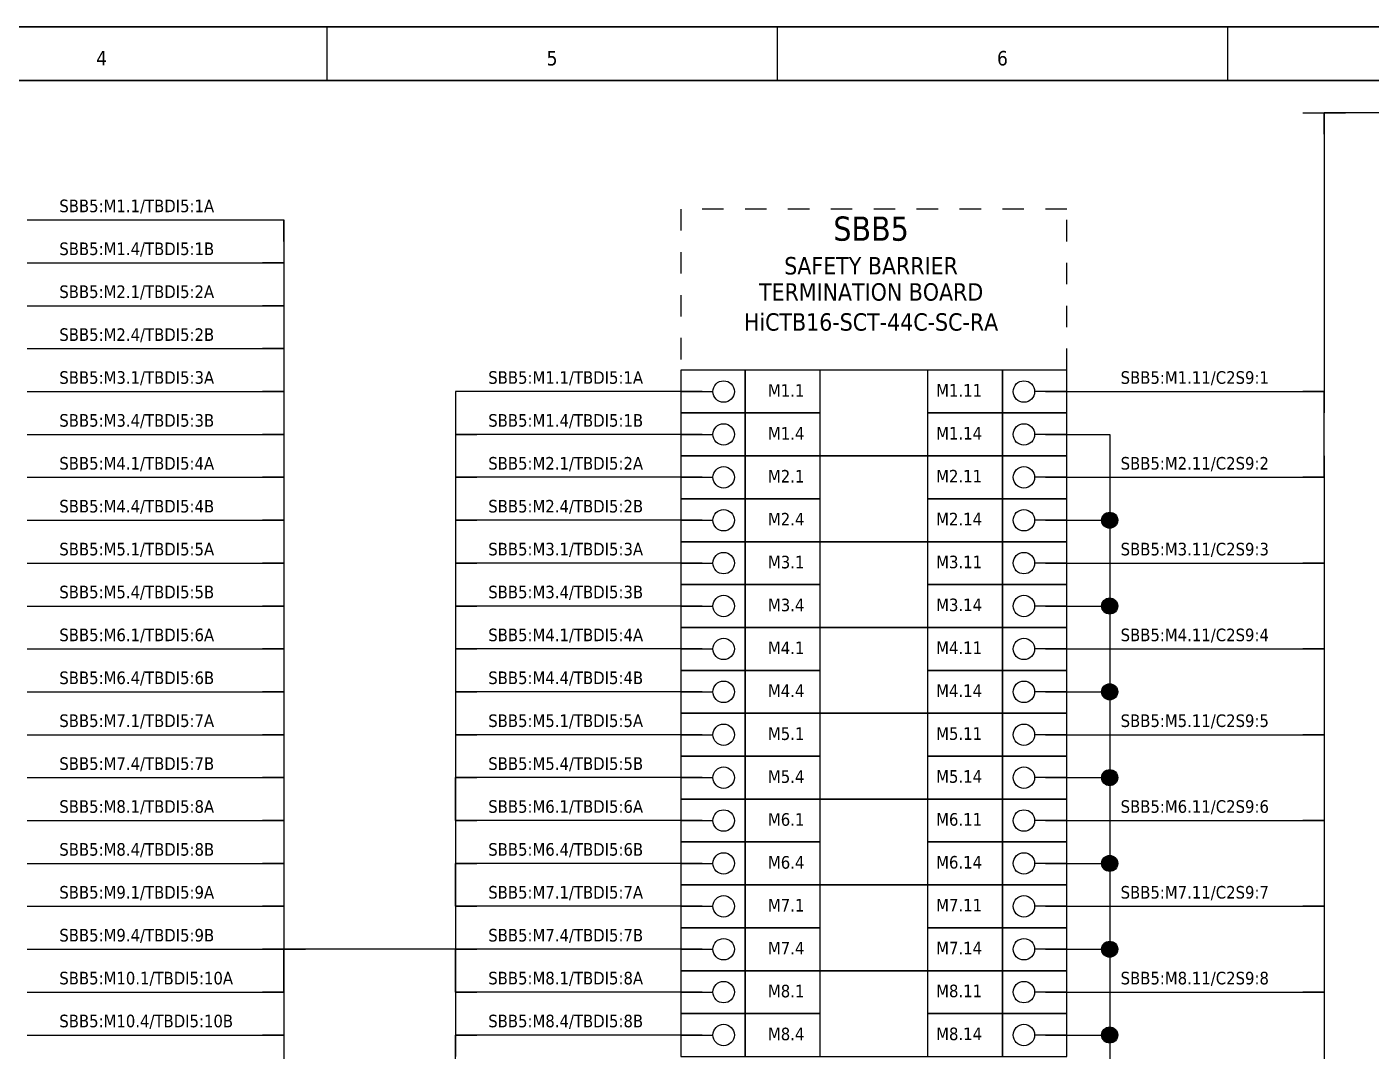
# Model space of a CAD drawing. Header units: millimetres. Extents: x 0 to 1792788, y -13 to 262234.
# Drawn here: x 182 to 307.4, y 201.5 to 297 of the extents above; entities that cross this region are included whole.
import ezdxf
from ezdxf.enums import TextEntityAlignment as Align

# ---------------------------------------------------------------- set-up
doc = ezdxf.new("R2010")
doc.units = ezdxf.units.MM
doc.linetypes.add('EPL_DASH', pattern=[1, 0.5, -0.5])
for name, color, linetype, lineweight in [('EPLAN201', 7, 'Continuous', 35), ('EPLAN300', 5, 'Continuous', 25), ('EPLAN303', 6, 'Continuous', 25), ('EPLAN306', 6, 'EPL_DASH', 25), ('EPLAN311', 7, 'Continuous', 25), ('EPLAN317', 7, 'Continuous', 25), ('EPLAN400', 5, 'Continuous', 35), ('EPLAN405', 7, 'Continuous', 25), ('EPLAN421', 5, 'Continuous', 35), ('EPLAN429', 251, 'Continuous', 35), ('EPLAN440', 73, 'Continuous', 35), ('EPLAN441', 73, 'Continuous', 35), ('EPLAN451', 7, 'Continuous', 35), ('EPLAN452', 7, 'Continuous', 35), ('EPLAN453', 7, 'Continuous', 35), ('EPLAN500', 7, 'Continuous', 35), ('EPLAN501', 7, 'Continuous', 35), ('EPLAN502', 7, 'Continuous', 35), ('EPLAN503', 7, 'Continuous', 35), ('EPLAN504', 7, 'Continuous', 35)]:
    doc.layers.add(name, color=color, linetype=linetype, lineweight=lineweight)
doc.styles.add('Tahoma', font='')
doc.styles.get('Tahoma').set_extended_font_data('Tahoma')

# ---------------------------------------------------------------- blocks, each defined once
blk = doc.blocks.new('EPLFRAME')
at = {"layer": 'EPLAN201', "linetype": 'Continuous', "lineweight": 25, "ltscale": 4}
for p, q in [((210, 297), (210, 292)), ((252, 297), (252, 292)), ((294, 297), (294, 292))]:
    blk.add_line(p, q, dxfattribs=at)
at = {"layer": 'EPLAN201', "linetype": 'Continuous', "lineweight": 35, "ltscale": 4}
blk.add_line((0, 292), (420, 292), dxfattribs=at)
blk.add_lwpolyline([(0, 0), (420, 0), (420, 297), (0, 297)], close=True, dxfattribs=at)
at = {"layer": 'EPLAN451', "color": 7, "style": 'Tahoma'}
for tag, p, height in [('14_10014', (101, 12), 2.26), ('14_10015', (185, 12), 2.26), ('14_10011', (101, 5), 2.26), ('14_10013', (332, 5), 1.63), ('14_10151', (73, 1), 1.63), ('14_10300', (415, 1), 1.63)]:
    blk.add_attdef(tag, p, '', height=height, dxfattribs=at)
blk.add_attdef('4_25020', text='', height=1.63, dxfattribs=at).set_placement((413, 1), align=Align.RIGHT)
at = {"layer": 'EPLAN452', "color": 7, "style": 'Tahoma'}
for tag, p, height in [('4_11041', (1, 17), 2.26), ('4_11071[1]', (1, 13), 1.63), ('4_11074[1]', (21, 13), 1.63), ('4_11070[1]', (41, 13), 1.63), ('4_11024', (73, 13), 1.63), ('4_11011', (231, 12), 2.26), ('4_11030', (301, 12), 2.26), ('4_20132_1001', (374, 13), 1.63), ('4_11071[2]', (1, 9), 1.63), ('4_11074[2]', (21, 9), 1.63), ('4_11070[2]', (41, 9), 1.63), ('4_11022', (73, 9), 1.63), ('4_20134_1001', (374, 9), 1.63), ('4_11071[3]', (1, 5), 1.63), ('4_11074[3]', (21, 5), 1.63), ('4_11070[3]', (41, 5), 1.63), ('4_11080', (73, 5), 1.63), ('4_11059', (301, 5), 1.63)]:
    blk.add_attdef(tag, p, '', height=height, dxfattribs=at)
for tag, height, p in [('4_11040', 2.26, (419, 17)), ('4_11000', 1.63, (419, 5)), ('4_11085', 1.63, (141, 1)), ('4_11086', 1.63, (183, 1))]:
    blk.add_attdef(tag, text='', height=height, dxfattribs=at).set_placement(p, align=Align.RIGHT)
at = {"layer": 'EPLAN453', "color": 7, "style": 'Tahoma'}
for tag, p in [('53_19005_1', (21, 293)), ('53_19005', (63, 293)), ('53_19005_8', (105, 293)), ('53_19005_6', (147, 293)), ('53_19005_7', (189, 293)), ('53_19005_9', (231, 293)), ('53_19005_3', (273, 293)), ('53_19005_2', (315, 293)), ('53_19005_4', (357, 293)), ('53_19005_5', (399, 293))]:
    blk.add_attdef(tag, text='', height=1.35, dxfattribs=at).set_placement(p, align=Align.BOTTOM_CENTER)
blk = doc.blocks.new('EPLSYM_LibrarySPECIAL_Symbol1_Variant0_Placement1')
at = {"layer": 'EPLAN306', "lineweight": 25, "ltscale": 4}
blk.add_lwpolyline([(0, -143), (36, -143), (36, 0), (0, 0)], close=True, dxfattribs=at)
at = {"layer": 'EPLAN400', "color": 5, "style": 'Tahoma'}
blk.add_attdef('17_20010', text='', height=2.2575, dxfattribs=at).set_placement((-1.5, -0.9515), align=Align.TOP_CENTER)
at = {"layer": 'EPLAN440', "color": 73, "style": 'Tahoma'}
blk.add_attdef('17_20300', text='', height=1.6254, dxfattribs=at).set_placement((-1.5, -4.57508), align=Align.TOP_RIGHT)
at = {"layer": 'EPLAN500', "color": 7, "style": 'Tahoma'}
blk.add_attdef('17_20027', text='', height=1.6254, dxfattribs=at).set_placement((-1.5, -7.43762), align=Align.TOP_CENTER)
at = {"layer": 'EPLAN501', "color": 7, "style": 'Tahoma'}
blk.add_attdef('17_20011', text='', height=1.6254, dxfattribs=at).set_placement((-1.5, -12.67508), align=Align.TOP_CENTER)
at = {"layer": 'EPLAN502', "color": 7, "style": 'Tahoma'}
blk.add_attdef('17_20025', text='', height=1.6254, dxfattribs=at).set_placement((-1.5, -15.37508), align=Align.TOP_RIGHT)
at = {"layer": 'EPLAN503', "color": 7, "style": 'Tahoma'}
blk.add_attdef('17_20024', text='', height=1.6254, dxfattribs=at).set_placement((-1.5, -18.07508), align=Align.TOP_RIGHT)
at = {"layer": 'EPLAN504', "color": 7, "style": 'Tahoma'}
blk.add_attdef('17_20901[1]', text='', height=1.6254, dxfattribs=at).set_placement((-1.5, -9.97508), align=Align.TOP_RIGHT)
blk = doc.blocks.new('EPLSYM_LibrarySPECIAL_Symbol13_Variant1_Placement1')
at = {"layer": 'EPLAN303', "lineweight": 25, "ltscale": 4}
blk.add_line((-4, 0), (-1, 0), dxfattribs=at)
blk.add_circle((0, 0), 1, dxfattribs=at)
at = {"layer": 'EPLAN421', "color": 5, "style": 'Tahoma'}
blk.add_attdef('17_20039', text='', height=1.1739, dxfattribs=at).set_placement((-2.3, 4), align=Align.BOTTOM_RIGHT)
at = {"layer": 'EPLAN429', "color": 251, "style": 'Tahoma'}
blk.add_attdef('17_20011', text='', height=1.6254, dxfattribs=at).set_placement((76.87, -0.16254), align=Align.MIDDLE_LEFT)
at = {"layer": 'EPLAN441', "color": 73, "style": 'Tahoma'}
blk.add_attdef('17_20301', text='', height=1.6254, dxfattribs=at).set_placement((33.62, -0.16254), align=Align.MIDDLE_LEFT)
blk = doc.blocks.new('EPLSYM_LibrarySPECIAL_Symbol13_Variant3_Placement1')
at = {"layer": 'EPLAN303', "lineweight": 25, "ltscale": 4}
blk.add_line((4, 0), (1, 0), dxfattribs=at)
blk.add_circle((0, 0), 1, dxfattribs=at)
at = {"layer": 'EPLAN421', "color": 5, "style": 'Tahoma'}
blk.add_attdef('17_20039', text='', height=1.1739, dxfattribs=at).set_placement((2.3, 4), align=Align.BOTTOM_LEFT)
at = {"layer": 'EPLAN429', "color": 251, "style": 'Tahoma'}
blk.add_attdef('17_20011', text='', height=1.6254, dxfattribs=at).set_placement((-76.87, -0.16254), align=Align.MIDDLE_RIGHT)
at = {"layer": 'EPLAN441', "color": 73, "style": 'Tahoma'}
blk.add_attdef('17_20301', text='', height=1.6254, dxfattribs=at).set_placement((-33.62, -0.16254), align=Align.MIDDLE_RIGHT)
blk = doc.blocks.new('EPLSYM_LibrarySPECIAL_Symbol308_Variant0_Placement0')
at = {"layer": 'EPLAN405', "color": 7, "style": 'Tahoma'}
for tag, p in [('17_31011', (1.5, 6.35)), ('17_31002', (1.5, 0.5))]:
    blk.add_attdef(tag, text='', height=1.17, dxfattribs=at).set_placement(p, align=Align.BOTTOM_LEFT)
for tag, p in [('17_31004', (1.5, 4.4)), ('17_31003', (1.5, 2.45))]:
    blk.add_attdef(tag, p, '', height=1.17, dxfattribs=at)

msp = doc.modelspace()

# ---------------------------------------------------------------- hatches: boundary and pattern name
at = {"layer": 'EPLAN311', "linetype": 'Continuous', "lineweight": 25, "ltscale": 4}
h = msp.add_hatch(color=7, dxfattribs=at)
edge = h.paths.add_edge_path(flags=0)
edge.add_arc((283, 251), 0.75, 0, 360)
h = msp.add_hatch(color=7, dxfattribs=at)
edge = h.paths.add_edge_path(flags=0)
edge.add_arc((283, 243), 0.75, 0, 360)
h = msp.add_hatch(color=7, dxfattribs=at)
edge = h.paths.add_edge_path(flags=0)
edge.add_arc((283, 235), 0.75, 0, 360)
h = msp.add_hatch(color=7, dxfattribs=at)
edge = h.paths.add_edge_path(flags=0)
edge.add_arc((283, 227), 0.75, 0, 360)
h = msp.add_hatch(color=7, dxfattribs=at)
edge = h.paths.add_edge_path(flags=0)
edge.add_arc((283, 219), 0.75, 0, 360)
h = msp.add_hatch(color=7, dxfattribs=at)
edge = h.paths.add_edge_path(flags=0)
edge.add_arc((283, 211), 0.75, 0, 360)
h = msp.add_hatch(color=7, dxfattribs=at)
edge = h.paths.add_edge_path(flags=0)
edge.add_arc((283, 203), 0.75, 0, 360)

# ---------------------------------------------------------------- linework, layer by layer
at = {"layer": 'EPLAN300', "lineweight": 25, "ltscale": 4}
for points in [[(243, 261), (249, 261), (249, 265), (243, 265)], [(249, 257), (273, 257), (273, 265), (249, 265)], [(249, 261), (256, 261), (256, 265), (249, 265)], [(266, 261), (273, 261), (273, 265), (266, 265)], [(273, 261), (279, 261), (279, 265), (273, 265)], [(243, 257), (249, 257), (249, 261), (243, 261)], [(249, 257), (256, 257), (256, 261), (249, 261)], [(266, 257), (273, 257), (273, 261), (266, 261)], [(273, 257), (279, 257), (279, 261), (273, 261)], [(243, 253), (249, 253), (249, 257), (243, 257)], [(249, 249), (273, 249), (273, 257), (249, 257)], [(249, 253), (256, 253), (256, 257), (249, 257)], [(266, 253), (273, 253), (273, 257), (266, 257)], [(273, 253), (279, 253), (279, 257), (273, 257)], [(243, 249), (249, 249), (249, 253), (243, 253)], [(249, 249), (256, 249), (256, 253), (249, 253)], [(266, 249), (273, 249), (273, 253), (266, 253)], [(273, 249), (279, 249), (279, 253), (273, 253)], [(243, 245), (249, 245), (249, 249), (243, 249)], [(249, 241), (273, 241), (273, 249), (249, 249)], [(249, 245), (256, 245), (256, 249), (249, 249)], [(266, 245), (273, 245), (273, 249), (266, 249)], [(273, 245), (279, 245), (279, 249), (273, 249)], [(243, 241), (249, 241), (249, 245), (243, 245)], [(249, 241), (256, 241), (256, 245), (249, 245)], [(266, 241), (273, 241), (273, 245), (266, 245)], [(273, 241), (279, 241), (279, 245), (273, 245)], [(243, 237), (249, 237), (249, 241), (243, 241)], [(249, 233), (273, 233), (273, 241), (249, 241)], [(249, 237), (256, 237), (256, 241), (249, 241)], [(266, 237), (273, 237), (273, 241), (266, 241)], [(273, 237), (279, 237), (279, 241), (273, 241)], [(243, 233), (249, 233), (249, 237), (243, 237)], [(249, 233), (256, 233), (256, 237), (249, 237)], [(266, 233), (273, 233), (273, 237), (266, 237)], [(273, 233), (279, 233), (279, 237), (273, 237)], [(243, 229), (249, 229), (249, 233), (243, 233)], [(249, 225), (273, 225), (273, 233), (249, 233)], [(249, 229), (256, 229), (256, 233), (249, 233)], [(266, 229), (273, 229), (273, 233), (266, 233)], [(273, 229), (279, 229), (279, 233), (273, 233)], [(243, 225), (249, 225), (249, 229), (243, 229)], [(249, 225), (256, 225), (256, 229), (249, 229)], [(266, 225), (273, 225), (273, 229), (266, 229)], [(273, 225), (279, 225), (279, 229), (273, 229)], [(243, 221), (249, 221), (249, 225), (243, 225)], [(249, 217), (273, 217), (273, 225), (249, 225)], [(249, 221), (256, 221), (256, 225), (249, 225)], [(266, 221), (273, 221), (273, 225), (266, 225)], [(273, 221), (279, 221), (279, 225), (273, 225)], [(243, 217), (249, 217), (249, 221), (243, 221)], [(249, 217), (256, 217), (256, 221), (249, 221)], [(266, 217), (273, 217), (273, 221), (266, 221)], [(273, 217), (279, 217), (279, 221), (273, 221)], [(243, 213), (249, 213), (249, 217), (243, 217)], [(249, 209), (273, 209), (273, 217), (249, 217)], [(249, 213), (256, 213), (256, 217), (249, 217)], [(266, 213), (273, 213), (273, 217), (266, 217)], [(273, 213), (279, 213), (279, 217), (273, 217)], [(243, 209), (249, 209), (249, 213), (243, 213)], [(249, 209), (256, 209), (256, 213), (249, 213)], [(266, 209), (273, 209), (273, 213), (266, 213)], [(273, 209), (279, 209), (279, 213), (273, 213)], [(243, 205), (249, 205), (249, 209), (243, 209)], [(249, 201), (273, 201), (273, 209), (249, 209)], [(249, 205), (256, 205), (256, 209), (249, 209)], [(266, 205), (273, 205), (273, 209), (266, 209)], [(273, 205), (279, 205), (279, 209), (273, 209)], [(243, 201), (249, 201), (249, 205), (243, 205)], [(249, 201), (256, 201), (256, 205), (249, 205)], [(266, 201), (273, 201), (273, 205), (266, 205)], [(273, 201), (279, 201), (279, 205), (273, 205)]]:
    msp.add_lwpolyline(points, close=True, dxfattribs=at)
at = {"layer": 'EPLAN311', "color": 7, "ltscale": 4}
for p, q in [((182.05, 279), (206, 279)), ((182.05, 275), (206, 275)), ((182.05, 271), (206, 271)), ((182.05, 267), (206, 267)), ((182.05, 263), (206, 263)), ((245, 263), (222, 263)), ((277, 263), (303, 263)), ((182.05, 259), (206, 259)), ((245, 259), (222, 259)), ((182.05, 255), (206, 255)), ((245, 255), (222, 255)), ((277, 255), (303, 255)), ((182.05, 251), (206, 251)), ((245, 251), (222, 251)), ((182.05, 247), (206, 247)), ((245, 247), (222, 247)), ((277, 247), (303, 247)), ((182.05, 243), (206, 243)), ((245, 243), (222, 243)), ((182.05, 239), (206, 239)), ((245, 239), (222, 239)), ((277, 239), (303, 239)), ((182.05, 235), (206, 235)), ((245, 235), (222, 235)), ((182.05, 231), (206, 231)), ((245, 231), (222, 231)), ((277, 231), (303, 231)), ((182.05, 227), (206, 227)), ((245, 227), (222, 227)), ((182.05, 223), (206, 223)), ((245, 223), (222, 223)), ((277, 223), (303, 223)), ((182.05, 219), (206, 219)), ((245, 219), (222, 219)), ((182.05, 215), (206, 215)), ((245, 215), (222, 215)), ((277, 215), (303, 215)), ((182.05, 211), (206, 211)), ((245, 211), (222, 211)), ((182.05, 207), (206, 207)), ((245, 207), (222, 207)), ((277, 207), (303, 207)), ((182.05, 203), (206, 203)), ((245, 203), (222, 203))]:
    msp.add_line(p, q, dxfattribs=at)
at = {"layer": 'EPLAN311', "ltscale": 4}
for p, q in [((204, 279), (206, 279)), ((206, 275), (204, 275)), ((206, 271), (204, 271)), ((206, 267), (204, 267)), ((206, 263), (204, 263)), ((224, 263), (222, 263)), ((303, 263), (301, 263)), ((206, 259), (204, 259)), ((222, 259), (224, 259)), ((277, 259), (283, 259)), ((283, 259), (283, 251)), ((206, 255), (204, 255)), ((222, 255), (224, 255)), ((303, 255), (301, 255)), ((206, 251), (204, 251)), ((222, 251), (224, 251)), ((277, 251), (281, 251)), ((283, 251), (283, 243)), ((206, 247), (204, 247)), ((222, 247), (224, 247)), ((303, 247), (301, 247)), ((206, 243), (204, 243)), ((222, 243), (224, 243)), ((277, 243), (281, 243)), ((283, 243), (283, 235)), ((206, 239), (204, 239)), ((222, 239), (224, 239)), ((303, 239), (301, 239)), ((206, 235), (204, 235)), ((222, 235), (224, 235)), ((277, 235), (281, 235)), ((283, 235), (283, 227)), ((206, 231), (204, 231)), ((222, 231), (224, 231)), ((303, 231), (301, 231)), ((206, 227), (204, 227)), ((222, 227), (224, 227)), ((277, 227), (281, 227)), ((283, 227), (283, 219)), ((206, 223), (204, 223)), ((222, 223), (224, 223)), ((303, 223), (301, 223)), ((206, 219), (204, 219)), ((222, 219), (224, 219)), ((277, 219), (281, 219)), ((283, 219), (283, 211)), ((206, 215), (204, 215)), ((222, 215), (224, 215)), ((303, 215), (301, 215)), ((206, 211), (204, 211)), ((222, 211), (224, 211)), ((277, 211), (281, 211)), ((283, 211), (283, 203)), ((206, 207), (204, 207)), ((222, 207), (224, 207)), ((303, 207), (301, 207)), ((206, 203), (204, 203)), ((222, 203), (224, 203)), ((277, 203), (281, 203)), ((283, 203), (283, 195))]:
    msp.add_line(p, q, dxfattribs=at)
at = {"layer": 'EPLAN311', "color": 7, "linetype": 'Continuous', "lineweight": 25, "ltscale": 4}
for p, q in [((281, 259), (283, 259)), ((283, 259), (283, 257)), ((283, 253), (283, 249)), ((281, 251), (283, 251)), ((283, 245), (283, 241)), ((281, 243), (283, 243)), ((283, 237), (283, 233)), ((281, 235), (283, 235)), ((283, 229), (283, 225)), ((281, 227), (283, 227)), ((283, 221), (283, 217)), ((281, 219), (283, 219)), ((283, 213), (283, 209)), ((281, 211), (283, 211)), ((283, 205), (283, 201)), ((281, 203), (283, 203))]:
    msp.add_line(p, q, dxfattribs=at)
for centre in [(283, 251), (283, 243), (283, 235), (283, 227), (283, 219), (283, 211), (283, 203)]:
    msp.add_circle(centre, 0.75, dxfattribs=at)
at = {"layer": 'EPLAN317', "lineweight": 25, "ltscale": 4}
for p, q in [((301, 289), (305, 289)), ((315, 289), (303, 289)), ((303, 289), (303, 263)), ((303, 287), (303, 289)), ((206, 279), (206, 275)), ((206, 277), (206, 279)), ((206, 277), (206, 273)), ((206, 275), (206, 271)), ((206, 273), (206, 269)), ((206, 271), (206, 267)), ((206, 269), (206, 265)), ((206, 267), (206, 263)), ((206, 265), (206, 261)), ((303, 265), (303, 261)), ((206, 263), (206, 259)), ((222, 263), (222, 259)), ((222, 263), (222, 261)), ((303, 255), (303, 263)), ((206, 261), (206, 257)), ((222, 261), (222, 257)), ((206, 259), (206, 255)), ((222, 259), (222, 255)), ((206, 257), (206, 253)), ((222, 257), (222, 253)), ((303, 257), (303, 253)), ((206, 255), (206, 251)), ((222, 255), (222, 251)), ((303, 255), (303, 247)), ((206, 253), (206, 249)), ((222, 253), (222, 249)), ((206, 251), (206, 247)), ((222, 251), (222, 247)), ((206, 249), (206, 245)), ((222, 249), (222, 245)), ((303, 249), (303, 245)), ((206, 247), (206, 243)), ((222, 247), (222, 243)), ((303, 247), (303, 239)), ((206, 245), (206, 241)), ((222, 245), (222, 241)), ((206, 243), (206, 239)), ((222, 243), (222, 239)), ((206, 241), (206, 237)), ((222, 241), (222, 237)), ((303, 241), (303, 237)), ((206, 239), (206, 235)), ((222, 239), (222, 235)), ((303, 239), (303, 231)), ((206, 237), (206, 233)), ((222, 237), (222, 233)), ((206, 235), (206, 231)), ((222, 235), (222, 231)), ((206, 233), (206, 229)), ((222, 233), (222, 229)), ((303, 233), (303, 229)), ((206, 231), (206, 227)), ((222, 231), (222, 227)), ((303, 231), (303, 223)), ((206, 229), (206, 225)), ((222, 229), (222, 225)), ((206, 227), (206, 223)), ((222, 223), (222, 227)), ((206, 225), (206, 221)), ((222, 225), (222, 221)), ((303, 225), (303, 221)), ((206, 223), (206, 219)), ((222, 223), (222, 219)), ((303, 223), (303, 215)), ((206, 221), (206, 217)), ((222, 221), (222, 217)), ((206, 219), (206, 215)), ((222, 215), (222, 219)), ((206, 217), (206, 213)), ((222, 217), (222, 213)), ((303, 217), (303, 213)), ((206, 215), (206, 211)), ((222, 215), (222, 211)), ((303, 215), (303, 207)), ((206, 213), (206, 209)), ((222, 213), (222, 209)), ((222, 211), (206, 211)), ((206, 207), (206, 211)), ((206, 211), (208, 211)), ((222, 211), (220, 211)), ((222, 207), (222, 211)), ((206, 209), (206, 205)), ((222, 209), (222, 205)), ((303, 209), (303, 205)), ((206, 207), (206, 203)), ((222, 207), (222, 203)), ((303, 207), (303, 199)), ((206, 205), (206, 201)), ((222, 205), (222, 201)), ((206, 203), (206, 199)), ((222, 199), (222, 203))]:
    msp.add_line(p, q, dxfattribs=at)

# ---------------------------------------------------------------- block references
ref = msp.add_blockref('EPLFRAME', (0, 0))
ref.add_attrib('53_19005_3', '6', dxfattribs={"layer": 'EPLAN453', "color": 7, "height": 1.35, "style": 'Tahoma'}).set_placement((273, 293), align=Align.BOTTOM_CENTER)
ref.add_attrib('53_19005_7', '4', dxfattribs={"layer": 'EPLAN453', "color": 7, "height": 1.35, "style": 'Tahoma'}).set_placement((189, 293), align=Align.BOTTOM_CENTER)
ref.add_attrib('53_19005_9', '5', dxfattribs={"layer": 'EPLAN453', "color": 7, "height": 1.35, "style": 'Tahoma'}).set_placement((231, 293), align=Align.BOTTOM_CENTER)
ref = msp.add_blockref('EPLSYM_LibrarySPECIAL_Symbol308_Variant0_Placement0', (185, 279))
ref.add_attrib('17_31011', 'SBB5:M1.1/TBDI5:1A', dxfattribs={"layer": 'EPLAN405', "color": 7, "height": 1.1739, "style": 'Tahoma'}).set_placement((185.05, 279.37), align=Align.BOTTOM_LEFT)
ref = msp.add_blockref('EPLSYM_LibrarySPECIAL_Symbol1_Variant0_Placement1', (243, 280))
ref.add_attrib('17_20010', 'SBB5', dxfattribs={"layer": 'EPLAN400', "color": 5, "height": 2.257, "style": 'Tahoma'}).set_placement((260.75, 279.32), align=Align.TOP_CENTER)
ref.add_attrib('17_20027', 'SAFETY BARRIER', dxfattribs={"layer": 'EPLAN500', "color": 7, "height": 1.6254, "style": 'Tahoma'}).set_placement((260.75, 275.54), align=Align.TOP_CENTER)
ref.add_attrib('17_20011', 'HiCTB16-SCT-44C-SC-RA', dxfattribs={"layer": 'EPLAN501', "color": 7, "height": 1.6254, "style": 'Tahoma'}).set_placement((260.75, 270.3), align=Align.TOP_CENTER)
ref.add_attrib('17_20027/1', 'TERMINATION BOARD', dxfattribs={"layer": 'EPLAN500', "color": 7, "height": 1.6254, "style": 'Tahoma'}).set_placement((260.75, 273.1), align=Align.TOP_CENTER)
ref = msp.add_blockref('EPLSYM_LibrarySPECIAL_Symbol308_Variant0_Placement0', (185, 275))
ref.add_attrib('17_31011', 'SBB5:M1.4/TBDI5:1B', dxfattribs={"layer": 'EPLAN405', "color": 7, "height": 1.1739, "style": 'Tahoma'}).set_placement((185.05, 275.37), align=Align.BOTTOM_LEFT)
ref = msp.add_blockref('EPLSYM_LibrarySPECIAL_Symbol308_Variant0_Placement0', (185, 271))
ref.add_attrib('17_31011', 'SBB5:M2.1/TBDI5:2A', dxfattribs={"layer": 'EPLAN405', "color": 7, "height": 1.1739, "style": 'Tahoma'}).set_placement((185.05, 271.37), align=Align.BOTTOM_LEFT)
ref = msp.add_blockref('EPLSYM_LibrarySPECIAL_Symbol308_Variant0_Placement0', (185, 267))
ref.add_attrib('17_31011', 'SBB5:M2.4/TBDI5:2B', dxfattribs={"layer": 'EPLAN405', "color": 7, "height": 1.1739, "style": 'Tahoma'}).set_placement((185.05, 267.37), align=Align.BOTTOM_LEFT)
ref = msp.add_blockref('EPLSYM_LibrarySPECIAL_Symbol308_Variant0_Placement0', (185, 263))
ref.add_attrib('17_31011', 'SBB5:M3.1/TBDI5:3A', dxfattribs={"layer": 'EPLAN405', "color": 7, "height": 1.1739, "style": 'Tahoma'}).set_placement((185.05, 263.37), align=Align.BOTTOM_LEFT)
ref = msp.add_blockref('EPLSYM_LibrarySPECIAL_Symbol308_Variant0_Placement0', (225, 263))
ref.add_attrib('17_31011', 'SBB5:M1.1/TBDI5:1A', dxfattribs={"layer": 'EPLAN405', "color": 7, "height": 1.1739, "style": 'Tahoma'}).set_placement((225.05, 263.37), align=Align.BOTTOM_LEFT)
ref = msp.add_blockref('EPLSYM_LibrarySPECIAL_Symbol308_Variant0_Placement0', (283.97, 263))
ref.add_attrib('17_31011', 'SBB5:M1.11/C2S9:1', dxfattribs={"layer": 'EPLAN405', "color": 7, "height": 1.1739, "style": 'Tahoma'}).set_placement((284.02, 263.37), align=Align.BOTTOM_LEFT)
ref = msp.add_blockref('EPLSYM_LibrarySPECIAL_Symbol13_Variant1_Placement1', (247, 263))
ref.add_attrib('17_20039', 'M1.1', dxfattribs={"layer": 'EPLAN421', "color": 5, "height": 1.174, "style": 'Tahoma'}).set_placement((254.53, 262.16), align=Align.BOTTOM_RIGHT)
ref = msp.add_blockref('EPLSYM_LibrarySPECIAL_Symbol13_Variant3_Placement1', (275, 263))
ref.add_attrib('17_20039', 'M1.11', dxfattribs={"layer": 'EPLAN421', "color": 5, "height": 1.174, "style": 'Tahoma'}).set_placement((266.82, 262.17), align=Align.BOTTOM_LEFT)
ref = msp.add_blockref('EPLSYM_LibrarySPECIAL_Symbol308_Variant0_Placement0', (185, 259))
ref.add_attrib('17_31011', 'SBB5:M3.4/TBDI5:3B', dxfattribs={"layer": 'EPLAN405', "color": 7, "height": 1.1739, "style": 'Tahoma'}).set_placement((185.05, 259.37), align=Align.BOTTOM_LEFT)
ref = msp.add_blockref('EPLSYM_LibrarySPECIAL_Symbol308_Variant0_Placement0', (225, 259))
ref.add_attrib('17_31011', 'SBB5:M1.4/TBDI5:1B', dxfattribs={"layer": 'EPLAN405', "color": 7, "height": 1.1739, "style": 'Tahoma'}).set_placement((225.05, 259.37), align=Align.BOTTOM_LEFT)
ref = msp.add_blockref('EPLSYM_LibrarySPECIAL_Symbol13_Variant1_Placement1', (247, 259))
ref.add_attrib('17_20039', 'M1.4', dxfattribs={"layer": 'EPLAN421', "color": 5, "height": 1.174, "style": 'Tahoma'}).set_placement((254.53, 258.16), align=Align.BOTTOM_RIGHT)
ref = msp.add_blockref('EPLSYM_LibrarySPECIAL_Symbol13_Variant3_Placement1', (275, 259))
ref.add_attrib('17_20039', 'M1.14', dxfattribs={"layer": 'EPLAN421', "color": 5, "height": 1.174, "style": 'Tahoma'}).set_placement((266.82, 258.17), align=Align.BOTTOM_LEFT)
ref = msp.add_blockref('EPLSYM_LibrarySPECIAL_Symbol308_Variant0_Placement0', (185, 255))
ref.add_attrib('17_31011', 'SBB5:M4.1/TBDI5:4A', dxfattribs={"layer": 'EPLAN405', "color": 7, "height": 1.1739, "style": 'Tahoma'}).set_placement((185.05, 255.37), align=Align.BOTTOM_LEFT)
ref = msp.add_blockref('EPLSYM_LibrarySPECIAL_Symbol308_Variant0_Placement0', (225, 255))
ref.add_attrib('17_31011', 'SBB5:M2.1/TBDI5:2A', dxfattribs={"layer": 'EPLAN405', "color": 7, "height": 1.1739, "style": 'Tahoma'}).set_placement((225.05, 255.37), align=Align.BOTTOM_LEFT)
ref = msp.add_blockref('EPLSYM_LibrarySPECIAL_Symbol13_Variant1_Placement1', (247, 255))
ref.add_attrib('17_20039', 'M2.1', dxfattribs={"layer": 'EPLAN421', "color": 5, "height": 1.174, "style": 'Tahoma'}).set_placement((254.53, 254.16), align=Align.BOTTOM_RIGHT)
ref = msp.add_blockref('EPLSYM_LibrarySPECIAL_Symbol13_Variant3_Placement1', (275, 255))
ref.add_attrib('17_20039', 'M2.11', dxfattribs={"layer": 'EPLAN421', "color": 5, "height": 1.174, "style": 'Tahoma'}).set_placement((266.82, 254.17), align=Align.BOTTOM_LEFT)
ref = msp.add_blockref('EPLSYM_LibrarySPECIAL_Symbol308_Variant0_Placement0', (283.97, 255))
ref.add_attrib('17_31011', 'SBB5:M2.11/C2S9:2', dxfattribs={"layer": 'EPLAN405', "color": 7, "height": 1.1739, "style": 'Tahoma'}).set_placement((284.02, 255.37), align=Align.BOTTOM_LEFT)
ref = msp.add_blockref('EPLSYM_LibrarySPECIAL_Symbol308_Variant0_Placement0', (185, 251))
ref.add_attrib('17_31011', 'SBB5:M4.4/TBDI5:4B', dxfattribs={"layer": 'EPLAN405', "color": 7, "height": 1.1739, "style": 'Tahoma'}).set_placement((185.05, 251.37), align=Align.BOTTOM_LEFT)
ref = msp.add_blockref('EPLSYM_LibrarySPECIAL_Symbol308_Variant0_Placement0', (225, 251))
ref.add_attrib('17_31011', 'SBB5:M2.4/TBDI5:2B', dxfattribs={"layer": 'EPLAN405', "color": 7, "height": 1.1739, "style": 'Tahoma'}).set_placement((225.05, 251.37), align=Align.BOTTOM_LEFT)
ref = msp.add_blockref('EPLSYM_LibrarySPECIAL_Symbol13_Variant1_Placement1', (247, 251))
ref.add_attrib('17_20039', 'M2.4', dxfattribs={"layer": 'EPLAN421', "color": 5, "height": 1.174, "style": 'Tahoma'}).set_placement((254.53, 250.16), align=Align.BOTTOM_RIGHT)
ref = msp.add_blockref('EPLSYM_LibrarySPECIAL_Symbol13_Variant3_Placement1', (275, 251))
ref.add_attrib('17_20039', 'M2.14', dxfattribs={"layer": 'EPLAN421', "color": 5, "height": 1.174, "style": 'Tahoma'}).set_placement((266.82, 250.17), align=Align.BOTTOM_LEFT)
ref = msp.add_blockref('EPLSYM_LibrarySPECIAL_Symbol308_Variant0_Placement0', (185, 247))
ref.add_attrib('17_31011', 'SBB5:M5.1/TBDI5:5A', dxfattribs={"layer": 'EPLAN405', "color": 7, "height": 1.1739, "style": 'Tahoma'}).set_placement((185.05, 247.37), align=Align.BOTTOM_LEFT)
ref = msp.add_blockref('EPLSYM_LibrarySPECIAL_Symbol308_Variant0_Placement0', (225, 247))
ref.add_attrib('17_31011', 'SBB5:M3.1/TBDI5:3A', dxfattribs={"layer": 'EPLAN405', "color": 7, "height": 1.1739, "style": 'Tahoma'}).set_placement((225.05, 247.37), align=Align.BOTTOM_LEFT)
ref = msp.add_blockref('EPLSYM_LibrarySPECIAL_Symbol308_Variant0_Placement0', (283.97, 247))
ref.add_attrib('17_31011', 'SBB5:M3.11/C2S9:3', dxfattribs={"layer": 'EPLAN405', "color": 7, "height": 1.1739, "style": 'Tahoma'}).set_placement((284.02, 247.37), align=Align.BOTTOM_LEFT)
ref = msp.add_blockref('EPLSYM_LibrarySPECIAL_Symbol13_Variant1_Placement1', (247, 247))
ref.add_attrib('17_20039', 'M3.1', dxfattribs={"layer": 'EPLAN421', "color": 5, "height": 1.174, "style": 'Tahoma'}).set_placement((254.53, 246.16), align=Align.BOTTOM_RIGHT)
ref = msp.add_blockref('EPLSYM_LibrarySPECIAL_Symbol13_Variant3_Placement1', (275, 247))
ref.add_attrib('17_20039', 'M3.11', dxfattribs={"layer": 'EPLAN421', "color": 5, "height": 1.174, "style": 'Tahoma'}).set_placement((266.82, 246.17), align=Align.BOTTOM_LEFT)
ref = msp.add_blockref('EPLSYM_LibrarySPECIAL_Symbol308_Variant0_Placement0', (185, 243))
ref.add_attrib('17_31011', 'SBB5:M5.4/TBDI5:5B', dxfattribs={"layer": 'EPLAN405', "color": 7, "height": 1.1739, "style": 'Tahoma'}).set_placement((185.05, 243.37), align=Align.BOTTOM_LEFT)
ref = msp.add_blockref('EPLSYM_LibrarySPECIAL_Symbol308_Variant0_Placement0', (225, 243))
ref.add_attrib('17_31011', 'SBB5:M3.4/TBDI5:3B', dxfattribs={"layer": 'EPLAN405', "color": 7, "height": 1.1739, "style": 'Tahoma'}).set_placement((225.05, 243.37), align=Align.BOTTOM_LEFT)
ref = msp.add_blockref('EPLSYM_LibrarySPECIAL_Symbol13_Variant1_Placement1', (247, 243))
ref.add_attrib('17_20039', 'M3.4', dxfattribs={"layer": 'EPLAN421', "color": 5, "height": 1.174, "style": 'Tahoma'}).set_placement((254.53, 242.16), align=Align.BOTTOM_RIGHT)
ref = msp.add_blockref('EPLSYM_LibrarySPECIAL_Symbol13_Variant3_Placement1', (275, 243))
ref.add_attrib('17_20039', 'M3.14', dxfattribs={"layer": 'EPLAN421', "color": 5, "height": 1.174, "style": 'Tahoma'}).set_placement((266.82, 242.17), align=Align.BOTTOM_LEFT)
ref = msp.add_blockref('EPLSYM_LibrarySPECIAL_Symbol308_Variant0_Placement0', (185, 239))
ref.add_attrib('17_31011', 'SBB5:M6.1/TBDI5:6A', dxfattribs={"layer": 'EPLAN405', "color": 7, "height": 1.1739, "style": 'Tahoma'}).set_placement((185.05, 239.37), align=Align.BOTTOM_LEFT)
ref = msp.add_blockref('EPLSYM_LibrarySPECIAL_Symbol308_Variant0_Placement0', (225, 239))
ref.add_attrib('17_31011', 'SBB5:M4.1/TBDI5:4A', dxfattribs={"layer": 'EPLAN405', "color": 7, "height": 1.1739, "style": 'Tahoma'}).set_placement((225.05, 239.37), align=Align.BOTTOM_LEFT)
ref = msp.add_blockref('EPLSYM_LibrarySPECIAL_Symbol308_Variant0_Placement0', (283.97, 239))
ref.add_attrib('17_31011', 'SBB5:M4.11/C2S9:4', dxfattribs={"layer": 'EPLAN405', "color": 7, "height": 1.1739, "style": 'Tahoma'}).set_placement((284.02, 239.37), align=Align.BOTTOM_LEFT)
ref = msp.add_blockref('EPLSYM_LibrarySPECIAL_Symbol13_Variant1_Placement1', (247, 239))
ref.add_attrib('17_20039', 'M4.1', dxfattribs={"layer": 'EPLAN421', "color": 5, "height": 1.174, "style": 'Tahoma'}).set_placement((254.53, 238.16), align=Align.BOTTOM_RIGHT)
ref = msp.add_blockref('EPLSYM_LibrarySPECIAL_Symbol13_Variant3_Placement1', (275, 239))
ref.add_attrib('17_20039', 'M4.11', dxfattribs={"layer": 'EPLAN421', "color": 5, "height": 1.174, "style": 'Tahoma'}).set_placement((266.82, 238.17), align=Align.BOTTOM_LEFT)
ref = msp.add_blockref('EPLSYM_LibrarySPECIAL_Symbol308_Variant0_Placement0', (185, 235))
ref.add_attrib('17_31011', 'SBB5:M6.4/TBDI5:6B', dxfattribs={"layer": 'EPLAN405', "color": 7, "height": 1.1739, "style": 'Tahoma'}).set_placement((185.05, 235.37), align=Align.BOTTOM_LEFT)
ref = msp.add_blockref('EPLSYM_LibrarySPECIAL_Symbol308_Variant0_Placement0', (225, 235))
ref.add_attrib('17_31011', 'SBB5:M4.4/TBDI5:4B', dxfattribs={"layer": 'EPLAN405', "color": 7, "height": 1.1739, "style": 'Tahoma'}).set_placement((225.05, 235.37), align=Align.BOTTOM_LEFT)
ref = msp.add_blockref('EPLSYM_LibrarySPECIAL_Symbol13_Variant1_Placement1', (247, 235))
ref.add_attrib('17_20039', 'M4.4', dxfattribs={"layer": 'EPLAN421', "color": 5, "height": 1.174, "style": 'Tahoma'}).set_placement((254.53, 234.16), align=Align.BOTTOM_RIGHT)
ref = msp.add_blockref('EPLSYM_LibrarySPECIAL_Symbol13_Variant3_Placement1', (275, 235))
ref.add_attrib('17_20039', 'M4.14', dxfattribs={"layer": 'EPLAN421', "color": 5, "height": 1.174, "style": 'Tahoma'}).set_placement((266.82, 234.17), align=Align.BOTTOM_LEFT)
ref = msp.add_blockref('EPLSYM_LibrarySPECIAL_Symbol308_Variant0_Placement0', (185, 231))
ref.add_attrib('17_31011', 'SBB5:M7.1/TBDI5:7A', dxfattribs={"layer": 'EPLAN405', "color": 7, "height": 1.1739, "style": 'Tahoma'}).set_placement((185.05, 231.37), align=Align.BOTTOM_LEFT)
ref = msp.add_blockref('EPLSYM_LibrarySPECIAL_Symbol308_Variant0_Placement0', (225, 231))
ref.add_attrib('17_31011', 'SBB5:M5.1/TBDI5:5A', dxfattribs={"layer": 'EPLAN405', "color": 7, "height": 1.1739, "style": 'Tahoma'}).set_placement((225.05, 231.37), align=Align.BOTTOM_LEFT)
ref = msp.add_blockref('EPLSYM_LibrarySPECIAL_Symbol13_Variant1_Placement1', (247, 231))
ref.add_attrib('17_20039', 'M5.1', dxfattribs={"layer": 'EPLAN421', "color": 5, "height": 1.174, "style": 'Tahoma'}).set_placement((254.53, 230.16), align=Align.BOTTOM_RIGHT)
ref = msp.add_blockref('EPLSYM_LibrarySPECIAL_Symbol13_Variant3_Placement1', (275, 231))
ref.add_attrib('17_20039', 'M5.11', dxfattribs={"layer": 'EPLAN421', "color": 5, "height": 1.174, "style": 'Tahoma'}).set_placement((266.82, 230.17), align=Align.BOTTOM_LEFT)
ref = msp.add_blockref('EPLSYM_LibrarySPECIAL_Symbol308_Variant0_Placement0', (283.97, 231))
ref.add_attrib('17_31011', 'SBB5:M5.11/C2S9:5', dxfattribs={"layer": 'EPLAN405', "color": 7, "height": 1.1739, "style": 'Tahoma'}).set_placement((284.02, 231.37), align=Align.BOTTOM_LEFT)
ref = msp.add_blockref('EPLSYM_LibrarySPECIAL_Symbol308_Variant0_Placement0', (185, 227))
ref.add_attrib('17_31011', 'SBB5:M7.4/TBDI5:7B', dxfattribs={"layer": 'EPLAN405', "color": 7, "height": 1.1739, "style": 'Tahoma'}).set_placement((185.05, 227.37), align=Align.BOTTOM_LEFT)
ref = msp.add_blockref('EPLSYM_LibrarySPECIAL_Symbol308_Variant0_Placement0', (225, 227))
ref.add_attrib('17_31011', 'SBB5:M5.4/TBDI5:5B', dxfattribs={"layer": 'EPLAN405', "color": 7, "height": 1.1739, "style": 'Tahoma'}).set_placement((225.05, 227.37), align=Align.BOTTOM_LEFT)
ref = msp.add_blockref('EPLSYM_LibrarySPECIAL_Symbol13_Variant1_Placement1', (247, 227))
ref.add_attrib('17_20039', 'M5.4', dxfattribs={"layer": 'EPLAN421', "color": 5, "height": 1.174, "style": 'Tahoma'}).set_placement((254.53, 226.16), align=Align.BOTTOM_RIGHT)
ref = msp.add_blockref('EPLSYM_LibrarySPECIAL_Symbol13_Variant3_Placement1', (275, 227))
ref.add_attrib('17_20039', 'M5.14', dxfattribs={"layer": 'EPLAN421', "color": 5, "height": 1.174, "style": 'Tahoma'}).set_placement((266.82, 226.17), align=Align.BOTTOM_LEFT)
ref = msp.add_blockref('EPLSYM_LibrarySPECIAL_Symbol308_Variant0_Placement0', (185, 223))
ref.add_attrib('17_31011', 'SBB5:M8.1/TBDI5:8A', dxfattribs={"layer": 'EPLAN405', "color": 7, "height": 1.1739, "style": 'Tahoma'}).set_placement((185.05, 223.37), align=Align.BOTTOM_LEFT)
ref = msp.add_blockref('EPLSYM_LibrarySPECIAL_Symbol308_Variant0_Placement0', (225, 223))
ref.add_attrib('17_31011', 'SBB5:M6.1/TBDI5:6A', dxfattribs={"layer": 'EPLAN405', "color": 7, "height": 1.1739, "style": 'Tahoma'}).set_placement((225.05, 223.37), align=Align.BOTTOM_LEFT)
ref = msp.add_blockref('EPLSYM_LibrarySPECIAL_Symbol308_Variant0_Placement0', (283.97, 223))
ref.add_attrib('17_31011', 'SBB5:M6.11/C2S9:6', dxfattribs={"layer": 'EPLAN405', "color": 7, "height": 1.1739, "style": 'Tahoma'}).set_placement((284.02, 223.37), align=Align.BOTTOM_LEFT)
ref = msp.add_blockref('EPLSYM_LibrarySPECIAL_Symbol13_Variant1_Placement1', (247, 223))
ref.add_attrib('17_20039', 'M6.1', dxfattribs={"layer": 'EPLAN421', "color": 5, "height": 1.174, "style": 'Tahoma'}).set_placement((254.53, 222.16), align=Align.BOTTOM_RIGHT)
ref = msp.add_blockref('EPLSYM_LibrarySPECIAL_Symbol13_Variant3_Placement1', (275, 223))
ref.add_attrib('17_20039', 'M6.11', dxfattribs={"layer": 'EPLAN421', "color": 5, "height": 1.174, "style": 'Tahoma'}).set_placement((266.82, 222.17), align=Align.BOTTOM_LEFT)
ref = msp.add_blockref('EPLSYM_LibrarySPECIAL_Symbol308_Variant0_Placement0', (185, 219))
ref.add_attrib('17_31011', 'SBB5:M8.4/TBDI5:8B', dxfattribs={"layer": 'EPLAN405', "color": 7, "height": 1.1739, "style": 'Tahoma'}).set_placement((185.05, 219.37), align=Align.BOTTOM_LEFT)
ref = msp.add_blockref('EPLSYM_LibrarySPECIAL_Symbol308_Variant0_Placement0', (225, 219))
ref.add_attrib('17_31011', 'SBB5:M6.4/TBDI5:6B', dxfattribs={"layer": 'EPLAN405', "color": 7, "height": 1.1739, "style": 'Tahoma'}).set_placement((225.05, 219.37), align=Align.BOTTOM_LEFT)
ref = msp.add_blockref('EPLSYM_LibrarySPECIAL_Symbol13_Variant1_Placement1', (247, 219))
ref.add_attrib('17_20039', 'M6.4', dxfattribs={"layer": 'EPLAN421', "color": 5, "height": 1.174, "style": 'Tahoma'}).set_placement((254.53, 218.16), align=Align.BOTTOM_RIGHT)
ref = msp.add_blockref('EPLSYM_LibrarySPECIAL_Symbol13_Variant3_Placement1', (275, 219))
ref.add_attrib('17_20039', 'M6.14', dxfattribs={"layer": 'EPLAN421', "color": 5, "height": 1.174, "style": 'Tahoma'}).set_placement((266.82, 218.17), align=Align.BOTTOM_LEFT)
ref = msp.add_blockref('EPLSYM_LibrarySPECIAL_Symbol308_Variant0_Placement0', (185, 215))
ref.add_attrib('17_31011', 'SBB5:M9.1/TBDI5:9A', dxfattribs={"layer": 'EPLAN405', "color": 7, "height": 1.1739, "style": 'Tahoma'}).set_placement((185.05, 215.37), align=Align.BOTTOM_LEFT)
ref = msp.add_blockref('EPLSYM_LibrarySPECIAL_Symbol308_Variant0_Placement0', (225, 215))
ref.add_attrib('17_31011', 'SBB5:M7.1/TBDI5:7A', dxfattribs={"layer": 'EPLAN405', "color": 7, "height": 1.1739, "style": 'Tahoma'}).set_placement((225.05, 215.37), align=Align.BOTTOM_LEFT)
ref = msp.add_blockref('EPLSYM_LibrarySPECIAL_Symbol308_Variant0_Placement0', (283.97, 215))
ref.add_attrib('17_31011', 'SBB5:M7.11/C2S9:7', dxfattribs={"layer": 'EPLAN405', "color": 7, "height": 1.1739, "style": 'Tahoma'}).set_placement((284.02, 215.37), align=Align.BOTTOM_LEFT)
ref = msp.add_blockref('EPLSYM_LibrarySPECIAL_Symbol13_Variant1_Placement1', (247, 215))
ref.add_attrib('17_20039', 'M7.1', dxfattribs={"layer": 'EPLAN421', "color": 5, "height": 1.174, "style": 'Tahoma'}).set_placement((254.53, 214.16), align=Align.BOTTOM_RIGHT)
ref = msp.add_blockref('EPLSYM_LibrarySPECIAL_Symbol13_Variant3_Placement1', (275, 215))
ref.add_attrib('17_20039', 'M7.11', dxfattribs={"layer": 'EPLAN421', "color": 5, "height": 1.174, "style": 'Tahoma'}).set_placement((266.82, 214.17), align=Align.BOTTOM_LEFT)
ref = msp.add_blockref('EPLSYM_LibrarySPECIAL_Symbol308_Variant0_Placement0', (185, 211))
ref.add_attrib('17_31011', 'SBB5:M9.4/TBDI5:9B', dxfattribs={"layer": 'EPLAN405', "color": 7, "height": 1.1739, "style": 'Tahoma'}).set_placement((185.05, 211.37), align=Align.BOTTOM_LEFT)
ref = msp.add_blockref('EPLSYM_LibrarySPECIAL_Symbol308_Variant0_Placement0', (225, 211))
ref.add_attrib('17_31011', 'SBB5:M7.4/TBDI5:7B', dxfattribs={"layer": 'EPLAN405', "color": 7, "height": 1.1739, "style": 'Tahoma'}).set_placement((225.05, 211.37), align=Align.BOTTOM_LEFT)
ref = msp.add_blockref('EPLSYM_LibrarySPECIAL_Symbol13_Variant1_Placement1', (247, 211))
ref.add_attrib('17_20039', 'M7.4', dxfattribs={"layer": 'EPLAN421', "color": 5, "height": 1.174, "style": 'Tahoma'}).set_placement((254.53, 210.16), align=Align.BOTTOM_RIGHT)
ref = msp.add_blockref('EPLSYM_LibrarySPECIAL_Symbol13_Variant3_Placement1', (275, 211))
ref.add_attrib('17_20039', 'M7.14', dxfattribs={"layer": 'EPLAN421', "color": 5, "height": 1.174, "style": 'Tahoma'}).set_placement((266.82, 210.17), align=Align.BOTTOM_LEFT)
ref = msp.add_blockref('EPLSYM_LibrarySPECIAL_Symbol308_Variant0_Placement0', (185, 207))
ref.add_attrib('17_31011', 'SBB5:M10.1/TBDI5:10A', dxfattribs={"layer": 'EPLAN405', "color": 7, "height": 1.1739, "style": 'Tahoma'}).set_placement((185.05, 207.37), align=Align.BOTTOM_LEFT)
ref = msp.add_blockref('EPLSYM_LibrarySPECIAL_Symbol308_Variant0_Placement0', (225, 207))
ref.add_attrib('17_31011', 'SBB5:M8.1/TBDI5:8A', dxfattribs={"layer": 'EPLAN405', "color": 7, "height": 1.1739, "style": 'Tahoma'}).set_placement((225.05, 207.37), align=Align.BOTTOM_LEFT)
ref = msp.add_blockref('EPLSYM_LibrarySPECIAL_Symbol308_Variant0_Placement0', (283.97, 207))
ref.add_attrib('17_31011', 'SBB5:M8.11/C2S9:8', dxfattribs={"layer": 'EPLAN405', "color": 7, "height": 1.1739, "style": 'Tahoma'}).set_placement((284.02, 207.37), align=Align.BOTTOM_LEFT)
ref = msp.add_blockref('EPLSYM_LibrarySPECIAL_Symbol13_Variant1_Placement1', (247, 207))
ref.add_attrib('17_20039', 'M8.1', dxfattribs={"layer": 'EPLAN421', "color": 5, "height": 1.174, "style": 'Tahoma'}).set_placement((254.53, 206.16), align=Align.BOTTOM_RIGHT)
ref = msp.add_blockref('EPLSYM_LibrarySPECIAL_Symbol13_Variant3_Placement1', (275, 207))
ref.add_attrib('17_20039', 'M8.11', dxfattribs={"layer": 'EPLAN421', "color": 5, "height": 1.174, "style": 'Tahoma'}).set_placement((266.82, 206.17), align=Align.BOTTOM_LEFT)
ref = msp.add_blockref('EPLSYM_LibrarySPECIAL_Symbol308_Variant0_Placement0', (185, 203))
ref.add_attrib('17_31011', 'SBB5:M10.4/TBDI5:10B', dxfattribs={"layer": 'EPLAN405', "color": 7, "height": 1.1739, "style": 'Tahoma'}).set_placement((185.05, 203.37), align=Align.BOTTOM_LEFT)
ref = msp.add_blockref('EPLSYM_LibrarySPECIAL_Symbol308_Variant0_Placement0', (225, 203))
ref.add_attrib('17_31011', 'SBB5:M8.4/TBDI5:8B', dxfattribs={"layer": 'EPLAN405', "color": 7, "height": 1.1739, "style": 'Tahoma'}).set_placement((225.05, 203.37), align=Align.BOTTOM_LEFT)
ref = msp.add_blockref('EPLSYM_LibrarySPECIAL_Symbol13_Variant1_Placement1', (247, 203))
ref.add_attrib('17_20039', 'M8.4', dxfattribs={"layer": 'EPLAN421', "color": 5, "height": 1.174, "style": 'Tahoma'}).set_placement((254.53, 202.16), align=Align.BOTTOM_RIGHT)
ref = msp.add_blockref('EPLSYM_LibrarySPECIAL_Symbol13_Variant3_Placement1', (275, 203))
ref.add_attrib('17_20039', 'M8.14', dxfattribs={"layer": 'EPLAN421', "color": 5, "height": 1.174, "style": 'Tahoma'}).set_placement((266.82, 202.17), align=Align.BOTTOM_LEFT)

doc.saveas('drawing.dxf')
